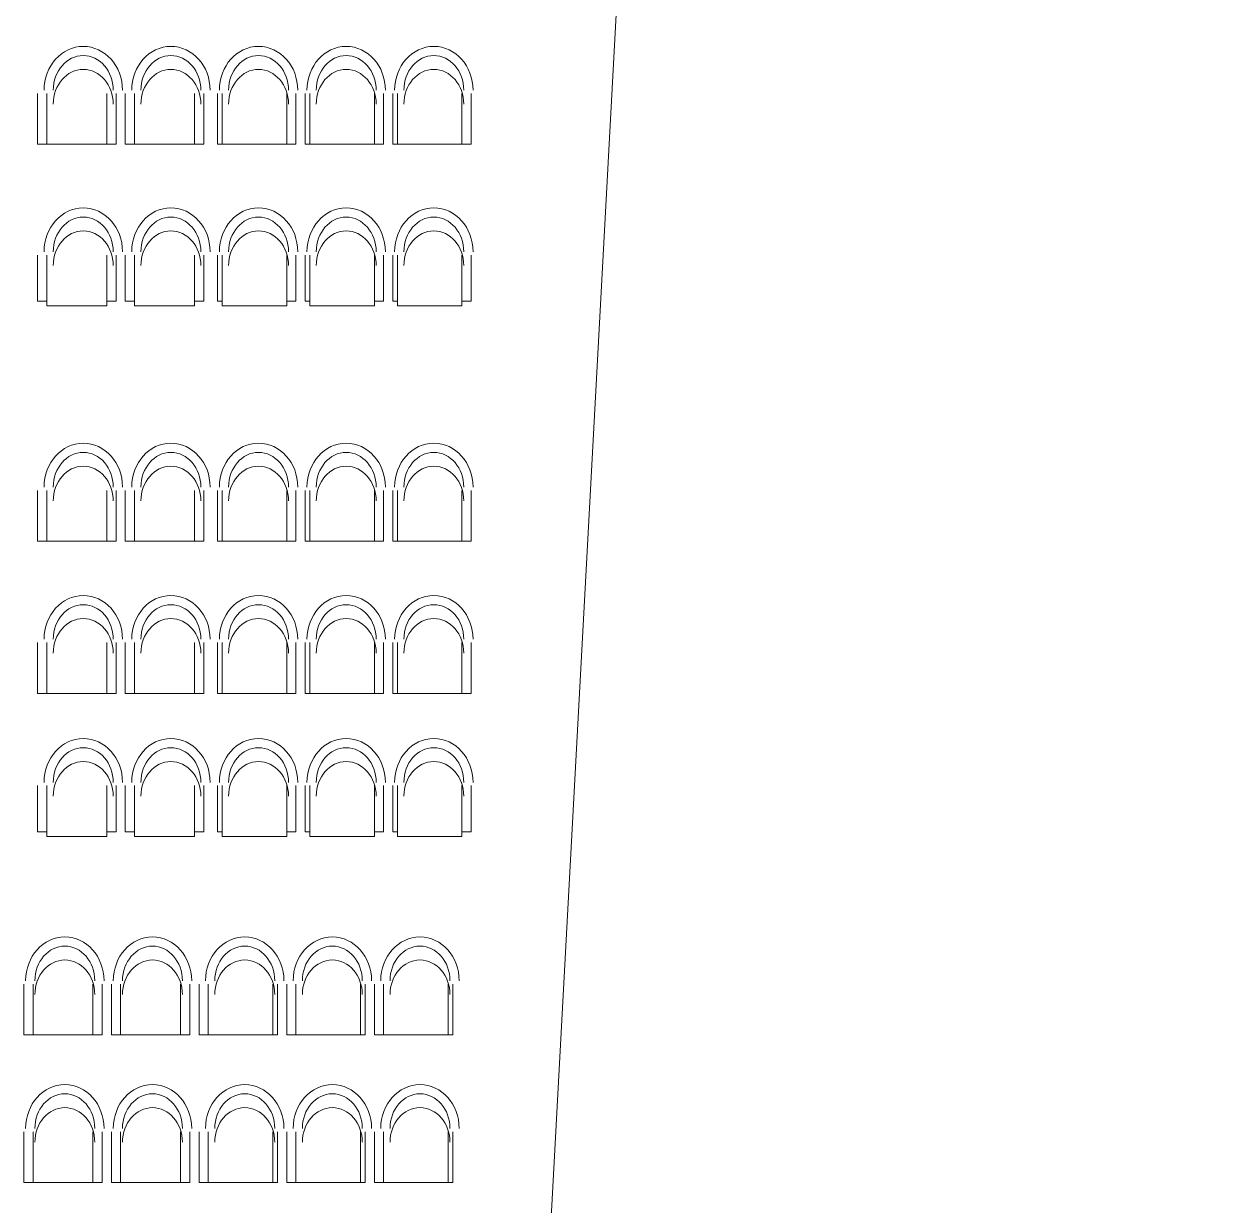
# Model space of a CAD drawing. Header units: inches. Extents: x 1969 to 240164, y 1364 to 46451.
# Drawn here: x 33285 to 34165, y 19075 to 19948 of the extents above; entities that cross this region are included whole.
import ezdxf

# ---------------------------------------------------------------- set-up
doc = ezdxf.new("R2010")
doc.units = ezdxf.units.IN
doc.header["$MEASUREMENT"] = 0
for name, color, linetype in [('PDF_0', 7, 'Continuous'), ('PDF_HAT', 7, 'Continuous'), ('PDF_ROAD', 7, 'Continuous')]:
    doc.layers.add(name, color=color, linetype=linetype)

msp = doc.modelspace()

# ---------------------------------------------------------------- linework, layer by layer
at = {"layer": 'PDF_0', "lineweight": 0}
for points in [[(33295.17, 19896.7), (33295.17, 19859.21), (33301.99, 19859.21)], [(33346.3, 19896.7), (33346.3, 19859.21), (33301.99, 19859.21), (33301.99, 19896.7)], [(33353.12, 19896.7), (33353.12, 19859.21), (33346.3, 19859.21)], [(33359.93, 19896.7), (33359.93, 19859.21), (33366.75, 19859.21)], [(33411.06, 19896.7), (33411.06, 19859.21), (33366.75, 19859.21), (33366.75, 19896.7)], [(33417.88, 19896.7), (33417.88, 19859.21), (33411.06, 19859.21)], [(33428.11, 19896.7), (33428.11, 19859.21), (33431.52, 19859.21)], [(33479.24, 19896.7), (33479.24, 19859.21), (33431.52, 19859.21), (33431.52, 19896.7)], [(33486.06, 19896.7), (33486.06, 19859.21), (33479.24, 19859.21)], [(33492.87, 19896.7), (33492.87, 19859.21), (33496.28, 19859.21)], [(33544, 19896.7), (33544, 19859.21), (33496.28, 19859.21), (33496.28, 19896.7)], [(33550.82, 19896.7), (33550.82, 19859.21), (33544, 19859.21)], [(33557.64, 19896.7), (33557.64, 19859.21), (33561.05, 19859.21)], [(33608.77, 19896.7), (33608.77, 19859.21), (33561.05, 19859.21), (33561.05, 19896.7)], [(33615.59, 19896.7), (33615.59, 19859.21), (33608.77, 19859.21)], [(33295.17, 19777.4), (33295.17, 19743.31), (33301.99, 19743.31)], [(33346.3, 19777.4), (33346.3, 19739.9), (33301.99, 19739.9), (33301.99, 19777.4)], [(33353.12, 19777.4), (33353.12, 19743.31), (33346.3, 19743.31)], [(33359.93, 19777.4), (33359.93, 19743.31), (33366.75, 19743.31)], [(33411.06, 19777.4), (33411.06, 19739.9), (33366.75, 19739.9), (33366.75, 19777.4)], [(33417.88, 19777.4), (33417.88, 19743.31), (33411.06, 19743.31)], [(33428.11, 19777.4), (33428.11, 19743.31), (33431.52, 19743.31)], [(33479.24, 19777.4), (33479.24, 19739.9), (33431.52, 19739.9), (33431.52, 19777.4)], [(33486.06, 19777.4), (33486.06, 19743.31), (33479.24, 19743.31)], [(33492.87, 19777.4), (33492.87, 19743.31), (33496.28, 19743.31)], [(33544, 19777.4), (33544, 19739.9), (33496.28, 19739.9), (33496.28, 19777.4)], [(33550.82, 19777.4), (33550.82, 19743.31), (33544, 19743.31)], [(33557.64, 19777.4), (33557.64, 19743.31), (33561.05, 19743.31)], [(33608.77, 19777.4), (33608.77, 19739.9), (33561.05, 19739.9), (33561.05, 19777.4)], [(33615.59, 19777.4), (33615.59, 19743.31), (33608.77, 19743.31)], [(33295.17, 19603.55), (33295.17, 19566.06), (33301.99, 19566.06)], [(33346.3, 19603.55), (33346.3, 19566.06), (33301.99, 19566.06), (33301.99, 19603.55)], [(33353.12, 19603.55), (33353.12, 19566.06), (33346.3, 19566.06)], [(33359.93, 19603.55), (33359.93, 19566.06), (33366.75, 19566.06)], [(33411.06, 19603.55), (33411.06, 19566.06), (33366.75, 19566.06), (33366.75, 19603.55)], [(33417.88, 19603.55), (33417.88, 19566.06), (33411.06, 19566.06)], [(33428.11, 19603.55), (33428.11, 19566.06), (33431.52, 19566.06)], [(33479.24, 19603.55), (33479.24, 19566.06), (33431.52, 19566.06), (33431.52, 19603.55)], [(33486.06, 19603.55), (33486.06, 19566.06), (33479.24, 19566.06)], [(33492.87, 19603.55), (33492.87, 19566.06), (33496.28, 19566.06)], [(33544, 19603.55), (33544, 19566.06), (33496.28, 19566.06), (33496.28, 19603.55)], [(33550.82, 19603.55), (33550.82, 19566.06), (33544, 19566.06)], [(33557.64, 19603.55), (33557.64, 19566.06), (33561.05, 19566.06)], [(33608.77, 19603.55), (33608.77, 19566.06), (33561.05, 19566.06), (33561.05, 19603.55)], [(33615.59, 19603.55), (33615.59, 19566.06), (33608.77, 19566.06)], [(33295.17, 19491.06), (33295.17, 19453.57), (33301.99, 19453.57)], [(33346.3, 19491.06), (33346.3, 19453.57), (33301.99, 19453.57), (33301.99, 19491.06)], [(33353.12, 19491.06), (33353.12, 19453.57), (33346.3, 19453.57)], [(33359.93, 19491.06), (33359.93, 19453.57), (33366.75, 19453.57)], [(33411.06, 19491.06), (33411.06, 19453.57), (33366.75, 19453.57), (33366.75, 19491.06)], [(33417.88, 19491.06), (33417.88, 19453.57), (33411.06, 19453.57)], [(33428.11, 19491.06), (33428.11, 19453.57), (33431.52, 19453.57)], [(33479.24, 19491.06), (33479.24, 19453.57), (33431.52, 19453.57), (33431.52, 19491.06)], [(33486.06, 19491.06), (33486.06, 19453.57), (33479.24, 19453.57)], [(33492.87, 19491.06), (33492.87, 19453.57), (33496.28, 19453.57)], [(33544, 19491.06), (33544, 19453.57), (33496.28, 19453.57), (33496.28, 19491.06)], [(33550.82, 19491.06), (33550.82, 19453.57), (33544, 19453.57)], [(33557.64, 19491.06), (33557.64, 19453.57), (33561.05, 19453.57)], [(33608.77, 19491.06), (33608.77, 19453.57), (33561.05, 19453.57), (33561.05, 19491.06)], [(33615.59, 19491.06), (33615.59, 19453.57), (33608.77, 19453.57)], [(33295.17, 19385.39), (33295.17, 19351.31), (33301.99, 19351.31)], [(33346.3, 19385.39), (33346.3, 19347.9), (33301.99, 19347.9), (33301.99, 19385.39)], [(33353.12, 19385.39), (33353.12, 19351.31), (33346.3, 19351.31)], [(33359.93, 19385.39), (33359.93, 19351.31), (33366.75, 19351.31)], [(33411.06, 19385.39), (33411.06, 19347.9), (33366.75, 19347.9), (33366.75, 19385.39)], [(33417.88, 19385.39), (33417.88, 19351.31), (33411.06, 19351.31)], [(33428.11, 19385.39), (33428.11, 19351.31), (33431.52, 19351.31)], [(33479.24, 19385.39), (33479.24, 19347.9), (33431.52, 19347.9), (33431.52, 19385.39)], [(33486.06, 19385.39), (33486.06, 19351.31), (33479.24, 19351.31)], [(33492.87, 19385.39), (33492.87, 19351.31), (33496.28, 19351.31)], [(33544, 19385.39), (33544, 19347.9), (33496.28, 19347.9), (33496.28, 19385.39)], [(33550.82, 19385.39), (33550.82, 19351.31), (33544, 19351.31)], [(33557.64, 19385.39), (33557.64, 19351.31), (33561.05, 19351.31)], [(33608.77, 19385.39), (33608.77, 19347.9), (33561.05, 19347.9), (33561.05, 19385.39)], [(33615.59, 19385.39), (33615.59, 19351.31), (33608.77, 19351.31)], [(33284.94, 19238.82), (33284.94, 19201.32), (33291.76, 19201.32)], [(33336.07, 19238.82), (33336.07, 19201.32), (33291.76, 19201.32), (33291.76, 19238.82)], [(33342.89, 19238.82), (33342.89, 19201.32), (33336.07, 19201.32)], [(33349.71, 19238.82), (33349.71, 19201.32), (33356.52, 19201.32)], [(33400.84, 19238.82), (33400.84, 19201.32), (33356.52, 19201.32), (33356.52, 19238.82)], [(33407.66, 19238.82), (33407.66, 19201.32), (33400.84, 19201.32)], [(33414.47, 19238.82), (33414.47, 19201.32), (33421.29, 19201.32)], [(33469.01, 19238.82), (33469.01, 19201.32), (33421.29, 19201.32), (33421.29, 19238.82)], [(33472.42, 19238.82), (33472.42, 19201.32), (33469.01, 19201.32)], [(33479.24, 19238.82), (33479.24, 19201.32), (33486.06, 19201.32)], [(33533.78, 19238.82), (33533.78, 19201.32), (33486.06, 19201.32), (33486.06, 19238.82)], [(33537.19, 19238.82), (33537.19, 19201.32), (33533.78, 19201.32)], [(33544, 19238.82), (33544, 19201.32), (33550.82, 19201.32)], [(33598.54, 19238.82), (33598.54, 19201.32), (33550.82, 19201.32), (33550.82, 19238.82)], [(33601.95, 19238.82), (33601.95, 19201.32), (33598.54, 19201.32)], [(33284.94, 19129.74), (33284.94, 19092.25), (33291.76, 19092.25)], [(33336.07, 19129.74), (33336.07, 19092.25), (33291.76, 19092.25), (33291.76, 19129.74)], [(33342.89, 19129.74), (33342.89, 19092.25), (33336.07, 19092.25)], [(33349.71, 19129.74), (33349.71, 19092.25), (33356.52, 19092.25)], [(33400.84, 19129.74), (33400.84, 19092.25), (33356.52, 19092.25), (33356.52, 19129.74)], [(33407.66, 19129.74), (33407.66, 19092.25), (33400.84, 19092.25)], [(33414.47, 19129.74), (33414.47, 19092.25), (33421.29, 19092.25)], [(33469.01, 19129.74), (33469.01, 19092.25), (33421.29, 19092.25), (33421.29, 19129.74)], [(33472.42, 19129.74), (33472.42, 19092.25), (33469.01, 19092.25)], [(33479.24, 19129.74), (33479.24, 19092.25), (33486.06, 19092.25)], [(33533.78, 19129.74), (33533.78, 19092.25), (33486.06, 19092.25), (33486.06, 19129.74)], [(33537.19, 19129.74), (33537.19, 19092.25), (33533.78, 19092.25)], [(33544, 19129.74), (33544, 19092.25), (33550.82, 19092.25)], [(33598.54, 19129.74), (33598.54, 19092.25), (33550.82, 19092.25), (33550.82, 19129.74)], [(33601.95, 19129.74), (33601.95, 19092.25), (33598.54, 19092.25)]]:
    msp.add_lwpolyline(points, dxfattribs=at)
for points in [[(33328.89, 19931.54), (33312.89, 19931.54), (33299.92, 19917.04), (33299.92, 19899.16)], [(33357.87, 19899.16), (33357.87, 19917.04), (33344.89, 19931.54), (33328.89, 19931.54)], [(33393.66, 19931.54), (33377.66, 19931.54), (33364.69, 19917.04), (33364.69, 19899.16)], [(33422.63, 19899.16), (33422.63, 19917.04), (33409.66, 19931.54), (33393.66, 19931.54)], [(33458.43, 19931.54), (33442.43, 19931.54), (33429.45, 19917.04), (33429.45, 19899.16)], [(33487.4, 19899.16), (33487.4, 19917.04), (33474.43, 19931.54), (33458.43, 19931.54)], [(33523.19, 19931.54), (33507.19, 19931.54), (33494.22, 19917.04), (33494.22, 19899.16)], [(33552.17, 19899.16), (33552.17, 19917.04), (33539.2, 19931.54), (33523.19, 19931.54)], [(33587.96, 19931.54), (33571.96, 19931.54), (33558.99, 19917.04), (33558.99, 19899.16)], [(33616.94, 19899.16), (33616.94, 19917.04), (33603.97, 19931.54), (33587.96, 19931.54)], [(33328.89, 19924.72), (33316.65, 19924.72), (33306.73, 19913.28), (33306.73, 19899.16)], [(33351.05, 19899.16), (33351.05, 19913.28), (33341.13, 19924.72), (33328.89, 19924.72)], [(33393.66, 19924.72), (33381.42, 19924.72), (33371.5, 19913.28), (33371.5, 19899.16)], [(33415.82, 19899.16), (33415.82, 19913.28), (33405.9, 19924.72), (33393.66, 19924.72)], [(33458.43, 19924.72), (33446.19, 19924.72), (33436.27, 19913.28), (33436.27, 19899.16)], [(33480.59, 19899.16), (33480.59, 19913.28), (33470.67, 19924.72), (33458.43, 19924.72)], [(33523.19, 19924.72), (33510.96, 19924.72), (33501.04, 19913.28), (33501.04, 19899.16)], [(33545.35, 19899.16), (33545.35, 19913.28), (33535.43, 19924.72), (33523.19, 19924.72)], [(33587.96, 19924.72), (33575.73, 19924.72), (33565.81, 19913.28), (33565.81, 19899.16)], [(33610.12, 19899.16), (33610.12, 19913.28), (33600.2, 19924.72), (33587.96, 19924.72)], [(33328.89, 19914.5), (33316.65, 19914.5), (33306.73, 19903.05), (33306.73, 19888.93)], [(33351.05, 19888.93), (33351.05, 19903.05), (33341.13, 19914.5), (33328.89, 19914.5)], [(33393.66, 19914.5), (33381.42, 19914.5), (33371.5, 19903.05), (33371.5, 19888.93)], [(33415.82, 19888.93), (33415.82, 19903.05), (33405.9, 19914.5), (33393.66, 19914.5)], [(33458.43, 19914.5), (33446.19, 19914.5), (33436.27, 19903.05), (33436.27, 19888.93)], [(33480.59, 19888.93), (33480.59, 19903.05), (33470.67, 19914.5), (33458.43, 19914.5)], [(33523.19, 19914.5), (33510.96, 19914.5), (33501.04, 19903.05), (33501.04, 19888.93)], [(33545.35, 19888.93), (33545.35, 19903.05), (33535.43, 19914.5), (33523.19, 19914.5)], [(33587.96, 19914.5), (33575.73, 19914.5), (33565.81, 19903.05), (33565.81, 19888.93)], [(33610.12, 19888.93), (33610.12, 19903.05), (33600.2, 19914.5), (33587.96, 19914.5)], [(33328.89, 19812.23), (33312.89, 19812.23), (33299.92, 19797.73), (33299.92, 19779.85)], [(33357.87, 19779.85), (33357.87, 19797.73), (33344.89, 19812.23), (33328.89, 19812.23)], [(33393.66, 19812.23), (33377.66, 19812.23), (33364.69, 19797.73), (33364.69, 19779.85)], [(33422.63, 19779.85), (33422.63, 19797.73), (33409.66, 19812.23), (33393.66, 19812.23)], [(33458.43, 19812.23), (33442.43, 19812.23), (33429.45, 19797.73), (33429.45, 19779.85)], [(33487.4, 19779.85), (33487.4, 19797.73), (33474.43, 19812.23), (33458.43, 19812.23)], [(33523.19, 19812.23), (33507.19, 19812.23), (33494.22, 19797.73), (33494.22, 19779.85)], [(33552.17, 19779.85), (33552.17, 19797.73), (33539.2, 19812.23), (33523.19, 19812.23)], [(33587.96, 19812.23), (33571.96, 19812.23), (33558.99, 19797.73), (33558.99, 19779.85)], [(33616.94, 19779.85), (33616.94, 19797.73), (33603.97, 19812.23), (33587.96, 19812.23)], [(33328.89, 19805.41), (33316.65, 19805.41), (33306.73, 19793.97), (33306.73, 19779.85)], [(33351.05, 19779.85), (33351.05, 19793.97), (33341.13, 19805.41), (33328.89, 19805.41)], [(33393.66, 19805.41), (33381.42, 19805.41), (33371.5, 19793.97), (33371.5, 19779.85)], [(33415.82, 19779.85), (33415.82, 19793.97), (33405.9, 19805.41), (33393.66, 19805.41)], [(33458.43, 19805.41), (33446.19, 19805.41), (33436.27, 19793.97), (33436.27, 19779.85)], [(33480.59, 19779.85), (33480.59, 19793.97), (33470.67, 19805.41), (33458.43, 19805.41)], [(33523.19, 19805.41), (33510.96, 19805.41), (33501.04, 19793.97), (33501.04, 19779.85)], [(33545.35, 19779.85), (33545.35, 19793.97), (33535.43, 19805.41), (33523.19, 19805.41)], [(33587.96, 19805.41), (33575.73, 19805.41), (33565.81, 19793.97), (33565.81, 19779.85)], [(33610.12, 19779.85), (33610.12, 19793.97), (33600.2, 19805.41), (33587.96, 19805.41)], [(33328.89, 19795.19), (33316.65, 19795.19), (33306.73, 19783.74), (33306.73, 19769.62)], [(33351.05, 19769.62), (33351.05, 19783.74), (33341.13, 19795.19), (33328.89, 19795.19)], [(33393.66, 19795.19), (33381.42, 19795.19), (33371.5, 19783.74), (33371.5, 19769.62)], [(33415.82, 19769.62), (33415.82, 19783.74), (33405.9, 19795.19), (33393.66, 19795.19)], [(33458.43, 19795.19), (33446.19, 19795.19), (33436.27, 19783.74), (33436.27, 19769.62)], [(33480.59, 19769.62), (33480.59, 19783.74), (33470.67, 19795.19), (33458.43, 19795.19)], [(33523.19, 19795.19), (33510.96, 19795.19), (33501.04, 19783.74), (33501.04, 19769.62)], [(33545.35, 19769.62), (33545.35, 19783.74), (33535.43, 19795.19), (33523.19, 19795.19)], [(33587.96, 19795.19), (33575.73, 19795.19), (33565.81, 19783.74), (33565.81, 19769.62)], [(33610.12, 19769.62), (33610.12, 19783.74), (33600.2, 19795.19), (33587.96, 19795.19)], [(33328.89, 19638.38), (33312.89, 19638.38), (33299.92, 19623.88), (33299.92, 19606)], [(33357.87, 19606), (33357.87, 19623.88), (33344.89, 19638.38), (33328.89, 19638.38)], [(33393.66, 19638.38), (33377.66, 19638.38), (33364.69, 19623.88), (33364.69, 19606)], [(33422.63, 19606), (33422.63, 19623.88), (33409.66, 19638.38), (33393.66, 19638.38)], [(33458.43, 19638.38), (33442.43, 19638.38), (33429.45, 19623.88), (33429.45, 19606)], [(33487.4, 19606), (33487.4, 19623.88), (33474.43, 19638.38), (33458.43, 19638.38)], [(33523.19, 19638.38), (33507.19, 19638.38), (33494.22, 19623.88), (33494.22, 19606)], [(33552.17, 19606), (33552.17, 19623.88), (33539.2, 19638.38), (33523.19, 19638.38)], [(33587.96, 19638.38), (33571.96, 19638.38), (33558.99, 19623.88), (33558.99, 19606)], [(33616.94, 19606), (33616.94, 19623.88), (33603.97, 19638.38), (33587.96, 19638.38)], [(33328.89, 19631.56), (33316.65, 19631.56), (33306.73, 19620.12), (33306.73, 19606)], [(33351.05, 19606), (33351.05, 19620.12), (33341.13, 19631.56), (33328.89, 19631.56)], [(33393.66, 19631.56), (33381.42, 19631.56), (33371.5, 19620.12), (33371.5, 19606)], [(33415.82, 19606), (33415.82, 19620.12), (33405.9, 19631.56), (33393.66, 19631.56)], [(33458.43, 19631.56), (33446.19, 19631.56), (33436.27, 19620.12), (33436.27, 19606)], [(33480.59, 19606), (33480.59, 19620.12), (33470.67, 19631.56), (33458.43, 19631.56)], [(33523.19, 19631.56), (33510.96, 19631.56), (33501.04, 19620.12), (33501.04, 19606)], [(33545.35, 19606), (33545.35, 19620.12), (33535.43, 19631.56), (33523.19, 19631.56)], [(33587.96, 19631.56), (33575.73, 19631.56), (33565.81, 19620.12), (33565.81, 19606)], [(33610.12, 19606), (33610.12, 19620.12), (33600.2, 19631.56), (33587.96, 19631.56)], [(33328.89, 19621.34), (33316.65, 19621.34), (33306.73, 19609.89), (33306.73, 19595.77)], [(33351.05, 19595.77), (33351.05, 19609.89), (33341.13, 19621.34), (33328.89, 19621.34)], [(33393.66, 19621.34), (33381.42, 19621.34), (33371.5, 19609.89), (33371.5, 19595.77)], [(33415.82, 19595.77), (33415.82, 19609.89), (33405.9, 19621.34), (33393.66, 19621.34)], [(33458.43, 19621.34), (33446.19, 19621.34), (33436.27, 19609.89), (33436.27, 19595.77)], [(33480.59, 19595.77), (33480.59, 19609.89), (33470.67, 19621.34), (33458.43, 19621.34)], [(33523.19, 19621.34), (33510.96, 19621.34), (33501.04, 19609.89), (33501.04, 19595.77)], [(33545.35, 19595.77), (33545.35, 19609.89), (33535.43, 19621.34), (33523.19, 19621.34)], [(33587.96, 19621.34), (33575.73, 19621.34), (33565.81, 19609.89), (33565.81, 19595.77)], [(33610.12, 19595.77), (33610.12, 19609.89), (33600.2, 19621.34), (33587.96, 19621.34)], [(33328.89, 19525.89), (33312.89, 19525.89), (33299.92, 19511.39), (33299.92, 19493.51)], [(33357.87, 19493.51), (33357.87, 19511.39), (33344.89, 19525.89), (33328.89, 19525.89)], [(33393.66, 19525.89), (33377.66, 19525.89), (33364.69, 19511.39), (33364.69, 19493.51)], [(33422.63, 19493.51), (33422.63, 19511.39), (33409.66, 19525.89), (33393.66, 19525.89)], [(33458.43, 19525.89), (33442.43, 19525.89), (33429.45, 19511.39), (33429.45, 19493.51)], [(33487.4, 19493.51), (33487.4, 19511.39), (33474.43, 19525.89), (33458.43, 19525.89)], [(33523.19, 19525.89), (33507.19, 19525.89), (33494.22, 19511.39), (33494.22, 19493.51)], [(33552.17, 19493.51), (33552.17, 19511.39), (33539.2, 19525.89), (33523.19, 19525.89)], [(33587.96, 19525.89), (33571.96, 19525.89), (33558.99, 19511.39), (33558.99, 19493.51)], [(33616.94, 19493.51), (33616.94, 19511.39), (33603.97, 19525.89), (33587.96, 19525.89)], [(33328.89, 19519.07), (33316.65, 19519.07), (33306.73, 19507.62), (33306.73, 19493.51)], [(33351.05, 19493.51), (33351.05, 19507.62), (33341.13, 19519.07), (33328.89, 19519.07)], [(33393.66, 19519.07), (33381.42, 19519.07), (33371.5, 19507.62), (33371.5, 19493.51)], [(33415.82, 19493.51), (33415.82, 19507.62), (33405.9, 19519.07), (33393.66, 19519.07)], [(33458.43, 19519.07), (33446.19, 19519.07), (33436.27, 19507.62), (33436.27, 19493.51)], [(33480.59, 19493.51), (33480.59, 19507.62), (33470.67, 19519.07), (33458.43, 19519.07)], [(33523.19, 19519.07), (33510.96, 19519.07), (33501.04, 19507.62), (33501.04, 19493.51)], [(33545.35, 19493.51), (33545.35, 19507.62), (33535.43, 19519.07), (33523.19, 19519.07)], [(33587.96, 19519.07), (33575.73, 19519.07), (33565.81, 19507.62), (33565.81, 19493.51)], [(33610.12, 19493.51), (33610.12, 19507.62), (33600.2, 19519.07), (33587.96, 19519.07)], [(33328.89, 19508.84), (33316.65, 19508.84), (33306.73, 19497.4), (33306.73, 19483.28)], [(33351.05, 19483.28), (33351.05, 19497.4), (33341.13, 19508.84), (33328.89, 19508.84)], [(33393.66, 19508.84), (33381.42, 19508.84), (33371.5, 19497.4), (33371.5, 19483.28)], [(33415.82, 19483.28), (33415.82, 19497.4), (33405.9, 19508.84), (33393.66, 19508.84)], [(33458.43, 19508.84), (33446.19, 19508.84), (33436.27, 19497.4), (33436.27, 19483.28)], [(33480.59, 19483.28), (33480.59, 19497.4), (33470.67, 19508.84), (33458.43, 19508.84)], [(33523.19, 19508.84), (33510.96, 19508.84), (33501.04, 19497.4), (33501.04, 19483.28)], [(33545.35, 19483.28), (33545.35, 19497.4), (33535.43, 19508.84), (33523.19, 19508.84)], [(33587.96, 19508.84), (33575.73, 19508.84), (33565.81, 19497.4), (33565.81, 19483.28)], [(33610.12, 19483.28), (33610.12, 19497.4), (33600.2, 19508.84), (33587.96, 19508.84)], [(33328.89, 19420.21), (33312.89, 19420.21), (33299.92, 19405.72), (33299.92, 19387.83)], [(33357.87, 19387.83), (33357.87, 19405.72), (33344.89, 19420.21), (33328.89, 19420.21)], [(33393.66, 19420.21), (33377.66, 19420.21), (33364.69, 19405.72), (33364.69, 19387.83)], [(33422.63, 19387.83), (33422.63, 19405.72), (33409.66, 19420.21), (33393.66, 19420.21)], [(33458.43, 19420.21), (33442.43, 19420.21), (33429.45, 19405.72), (33429.45, 19387.83)], [(33487.4, 19387.83), (33487.4, 19405.72), (33474.43, 19420.21), (33458.43, 19420.21)], [(33523.19, 19420.21), (33507.19, 19420.21), (33494.22, 19405.72), (33494.22, 19387.83)], [(33552.17, 19387.83), (33552.17, 19405.72), (33539.2, 19420.21), (33523.19, 19420.21)], [(33587.96, 19420.21), (33571.96, 19420.21), (33558.99, 19405.72), (33558.99, 19387.83)], [(33616.94, 19387.83), (33616.94, 19405.72), (33603.97, 19420.21), (33587.96, 19420.21)], [(33328.89, 19413.4), (33316.65, 19413.4), (33306.73, 19401.95), (33306.73, 19387.83)], [(33351.05, 19387.83), (33351.05, 19401.95), (33341.13, 19413.4), (33328.89, 19413.4)], [(33393.66, 19413.4), (33381.42, 19413.4), (33371.5, 19401.95), (33371.5, 19387.83)], [(33415.82, 19387.83), (33415.82, 19401.95), (33405.9, 19413.4), (33393.66, 19413.4)], [(33458.43, 19413.4), (33446.19, 19413.4), (33436.27, 19401.95), (33436.27, 19387.83)], [(33480.59, 19387.83), (33480.59, 19401.95), (33470.67, 19413.4), (33458.43, 19413.4)], [(33523.19, 19413.4), (33510.96, 19413.4), (33501.04, 19401.95), (33501.04, 19387.83)], [(33545.35, 19387.83), (33545.35, 19401.95), (33535.43, 19413.4), (33523.19, 19413.4)], [(33587.96, 19413.4), (33575.73, 19413.4), (33565.81, 19401.95), (33565.81, 19387.83)], [(33610.12, 19387.83), (33610.12, 19401.95), (33600.2, 19413.4), (33587.96, 19413.4)], [(33328.89, 19403.17), (33316.65, 19403.17), (33306.73, 19391.73), (33306.73, 19377.61)], [(33351.05, 19377.61), (33351.05, 19391.73), (33341.13, 19403.17), (33328.89, 19403.17)], [(33393.66, 19403.17), (33381.42, 19403.17), (33371.5, 19391.73), (33371.5, 19377.61)], [(33415.82, 19377.61), (33415.82, 19391.73), (33405.9, 19403.17), (33393.66, 19403.17)], [(33458.43, 19403.17), (33446.19, 19403.17), (33436.27, 19391.73), (33436.27, 19377.61)], [(33480.59, 19377.61), (33480.59, 19391.73), (33470.67, 19403.17), (33458.43, 19403.17)], [(33523.19, 19403.17), (33510.96, 19403.17), (33501.04, 19391.73), (33501.04, 19377.61)], [(33545.35, 19377.61), (33545.35, 19391.73), (33535.43, 19403.17), (33523.19, 19403.17)], [(33587.96, 19403.17), (33575.73, 19403.17), (33565.81, 19391.73), (33565.81, 19377.61)], [(33610.12, 19377.61), (33610.12, 19391.73), (33600.2, 19403.17), (33587.96, 19403.17)], [(33315.26, 19273.63), (33299.25, 19273.63), (33286.28, 19259.14), (33286.28, 19241.25)], [(33315.26, 19266.82), (33303.02, 19266.82), (33293.1, 19255.37), (33293.1, 19241.25)], [(33344.23, 19241.25), (33344.23, 19259.14), (33331.26, 19273.63), (33315.26, 19273.63)], [(33337.41, 19241.25), (33337.41, 19255.37), (33327.49, 19266.82), (33315.26, 19266.82)], [(33380.03, 19273.63), (33364.02, 19273.63), (33351.05, 19259.14), (33351.05, 19241.25)], [(33380.03, 19266.82), (33367.79, 19266.82), (33357.87, 19255.37), (33357.87, 19241.25)], [(33409, 19241.25), (33409, 19259.14), (33396.03, 19273.63), (33380.03, 19273.63)], [(33402.18, 19241.25), (33402.18, 19255.37), (33392.26, 19266.82), (33380.03, 19266.82)], [(33448.2, 19273.63), (33432.2, 19273.63), (33419.23, 19259.14), (33419.23, 19241.25)], [(33448.2, 19266.82), (33435.96, 19266.82), (33426.04, 19255.37), (33426.04, 19241.25)], [(33477.17, 19241.25), (33477.17, 19259.14), (33464.2, 19273.63), (33448.2, 19273.63)], [(33470.36, 19241.25), (33470.36, 19255.37), (33460.44, 19266.82), (33448.2, 19266.82)], [(33512.97, 19273.63), (33496.97, 19273.63), (33483.99, 19259.14), (33483.99, 19241.25)], [(33512.97, 19266.82), (33500.73, 19266.82), (33490.81, 19255.37), (33490.81, 19241.25)], [(33541.94, 19241.25), (33541.94, 19259.14), (33528.97, 19273.63), (33512.97, 19273.63)], [(33535.12, 19241.25), (33535.12, 19255.37), (33525.21, 19266.82), (33512.97, 19266.82)], [(33577.74, 19273.63), (33561.74, 19273.63), (33548.76, 19259.14), (33548.76, 19241.25)], [(33577.74, 19266.82), (33565.5, 19266.82), (33555.58, 19255.37), (33555.58, 19241.25)], [(33606.71, 19241.25), (33606.71, 19259.14), (33593.74, 19273.63), (33577.74, 19273.63)], [(33599.89, 19241.25), (33599.89, 19255.37), (33589.97, 19266.82), (33577.74, 19266.82)], [(33315.26, 19256.59), (33303.02, 19256.59), (33293.1, 19245.14), (33293.1, 19231.02)], [(33337.41, 19231.02), (33337.41, 19245.14), (33327.49, 19256.59), (33315.26, 19256.59)], [(33380.03, 19256.59), (33367.79, 19256.59), (33357.87, 19245.14), (33357.87, 19231.02)], [(33402.18, 19231.02), (33402.18, 19245.14), (33392.26, 19256.59), (33380.03, 19256.59)], [(33448.2, 19256.59), (33435.96, 19256.59), (33426.04, 19245.14), (33426.04, 19231.02)], [(33470.36, 19231.02), (33470.36, 19245.14), (33460.44, 19256.59), (33448.2, 19256.59)], [(33512.97, 19256.59), (33500.73, 19256.59), (33490.81, 19245.14), (33490.81, 19231.02)], [(33535.12, 19231.02), (33535.12, 19245.14), (33525.21, 19256.59), (33512.97, 19256.59)], [(33577.74, 19256.59), (33565.5, 19256.59), (33555.58, 19245.14), (33555.58, 19231.02)], [(33599.89, 19231.02), (33599.89, 19245.14), (33589.97, 19256.59), (33577.74, 19256.59)], [(33315.26, 19164.55), (33299.25, 19164.55), (33286.28, 19150.05), (33286.28, 19132.17)], [(33344.23, 19132.17), (33344.23, 19150.05), (33331.26, 19164.55), (33315.26, 19164.55)], [(33380.03, 19164.55), (33364.02, 19164.55), (33351.05, 19150.05), (33351.05, 19132.17)], [(33409, 19132.17), (33409, 19150.05), (33396.03, 19164.55), (33380.03, 19164.55)], [(33448.2, 19164.55), (33432.2, 19164.55), (33419.23, 19150.05), (33419.23, 19132.17)], [(33477.17, 19132.17), (33477.17, 19150.05), (33464.2, 19164.55), (33448.2, 19164.55)], [(33512.97, 19164.55), (33496.97, 19164.55), (33483.99, 19150.05), (33483.99, 19132.17)], [(33541.94, 19132.17), (33541.94, 19150.05), (33528.97, 19164.55), (33512.97, 19164.55)], [(33577.74, 19164.55), (33561.74, 19164.55), (33548.76, 19150.05), (33548.76, 19132.17)], [(33606.71, 19132.17), (33606.71, 19150.05), (33593.74, 19164.55), (33577.74, 19164.55)], [(33315.26, 19157.73), (33303.02, 19157.73), (33293.1, 19146.29), (33293.1, 19132.17)], [(33337.41, 19132.17), (33337.41, 19146.29), (33327.49, 19157.73), (33315.26, 19157.73)], [(33380.03, 19157.73), (33367.79, 19157.73), (33357.87, 19146.29), (33357.87, 19132.17)], [(33402.18, 19132.17), (33402.18, 19146.29), (33392.26, 19157.73), (33380.03, 19157.73)], [(33448.2, 19157.73), (33435.96, 19157.73), (33426.04, 19146.29), (33426.04, 19132.17)], [(33470.36, 19132.17), (33470.36, 19146.29), (33460.44, 19157.73), (33448.2, 19157.73)], [(33512.97, 19157.73), (33500.73, 19157.73), (33490.81, 19146.29), (33490.81, 19132.17)], [(33535.12, 19132.17), (33535.12, 19146.29), (33525.21, 19157.73), (33512.97, 19157.73)], [(33577.74, 19157.73), (33565.5, 19157.73), (33555.58, 19146.29), (33555.58, 19132.17)], [(33599.89, 19132.17), (33599.89, 19146.29), (33589.97, 19157.73), (33577.74, 19157.73)], [(33315.26, 19147.51), (33303.02, 19147.51), (33293.1, 19136.06), (33293.1, 19121.94)], [(33337.41, 19121.94), (33337.41, 19136.06), (33327.49, 19147.51), (33315.26, 19147.51)], [(33380.03, 19147.51), (33367.79, 19147.51), (33357.87, 19136.06), (33357.87, 19121.94)], [(33402.18, 19121.94), (33402.18, 19136.06), (33392.26, 19147.51), (33380.03, 19147.51)], [(33448.2, 19147.51), (33435.96, 19147.51), (33426.04, 19136.06), (33426.04, 19121.94)], [(33470.36, 19121.94), (33470.36, 19136.06), (33460.44, 19147.51), (33448.2, 19147.51)], [(33512.97, 19147.51), (33500.73, 19147.51), (33490.81, 19136.06), (33490.81, 19121.94)], [(33535.12, 19121.94), (33535.12, 19136.06), (33525.21, 19147.51), (33512.97, 19147.51)], [(33577.74, 19147.51), (33565.5, 19147.51), (33555.58, 19136.06), (33555.58, 19121.94)], [(33599.89, 19121.94), (33599.89, 19136.06), (33589.97, 19147.51), (33577.74, 19147.51)]]:
    msp.add_open_spline(points, degree=3, dxfattribs=at)
at = {"layer": 'PDF_HAT', "lineweight": 0}
msp.add_lwpolyline([(35882.38, 26172.14), (36755.01, 26127.82), (36737.97, 25824.45), (37300.4, 25797.18), (37286.77, 25486.99), (37470.84, 25480.17), (37276.54, 21887.39), (36983.39, 21904.43), (36755.01, 17677.63), (36567.53, 17687.86), (36553.9, 17391.3), (35234.72, 17452.66), (35224.5, 17237.91), (33830.34, 17309.49), (33857.61, 17831.02), (33608.77, 17844.66), (33837.15, 22074.87), (35091.56, 22003.28), (35135.87, 22582.77), (34849.54, 22603.22)], dxfattribs=at)
at = {"layer": 'PDF_ROAD', "lineweight": 0}
msp.add_lwpolyline([(35023.38, 22933.86), (34883.63, 22933.86), (34863.17, 22603.22), (34181.43, 22654.35), (34137.12, 22057.82), (33837.15, 22074.87), (33608.77, 17844.66)], dxfattribs=at)

doc.saveas('drawing.dxf')
